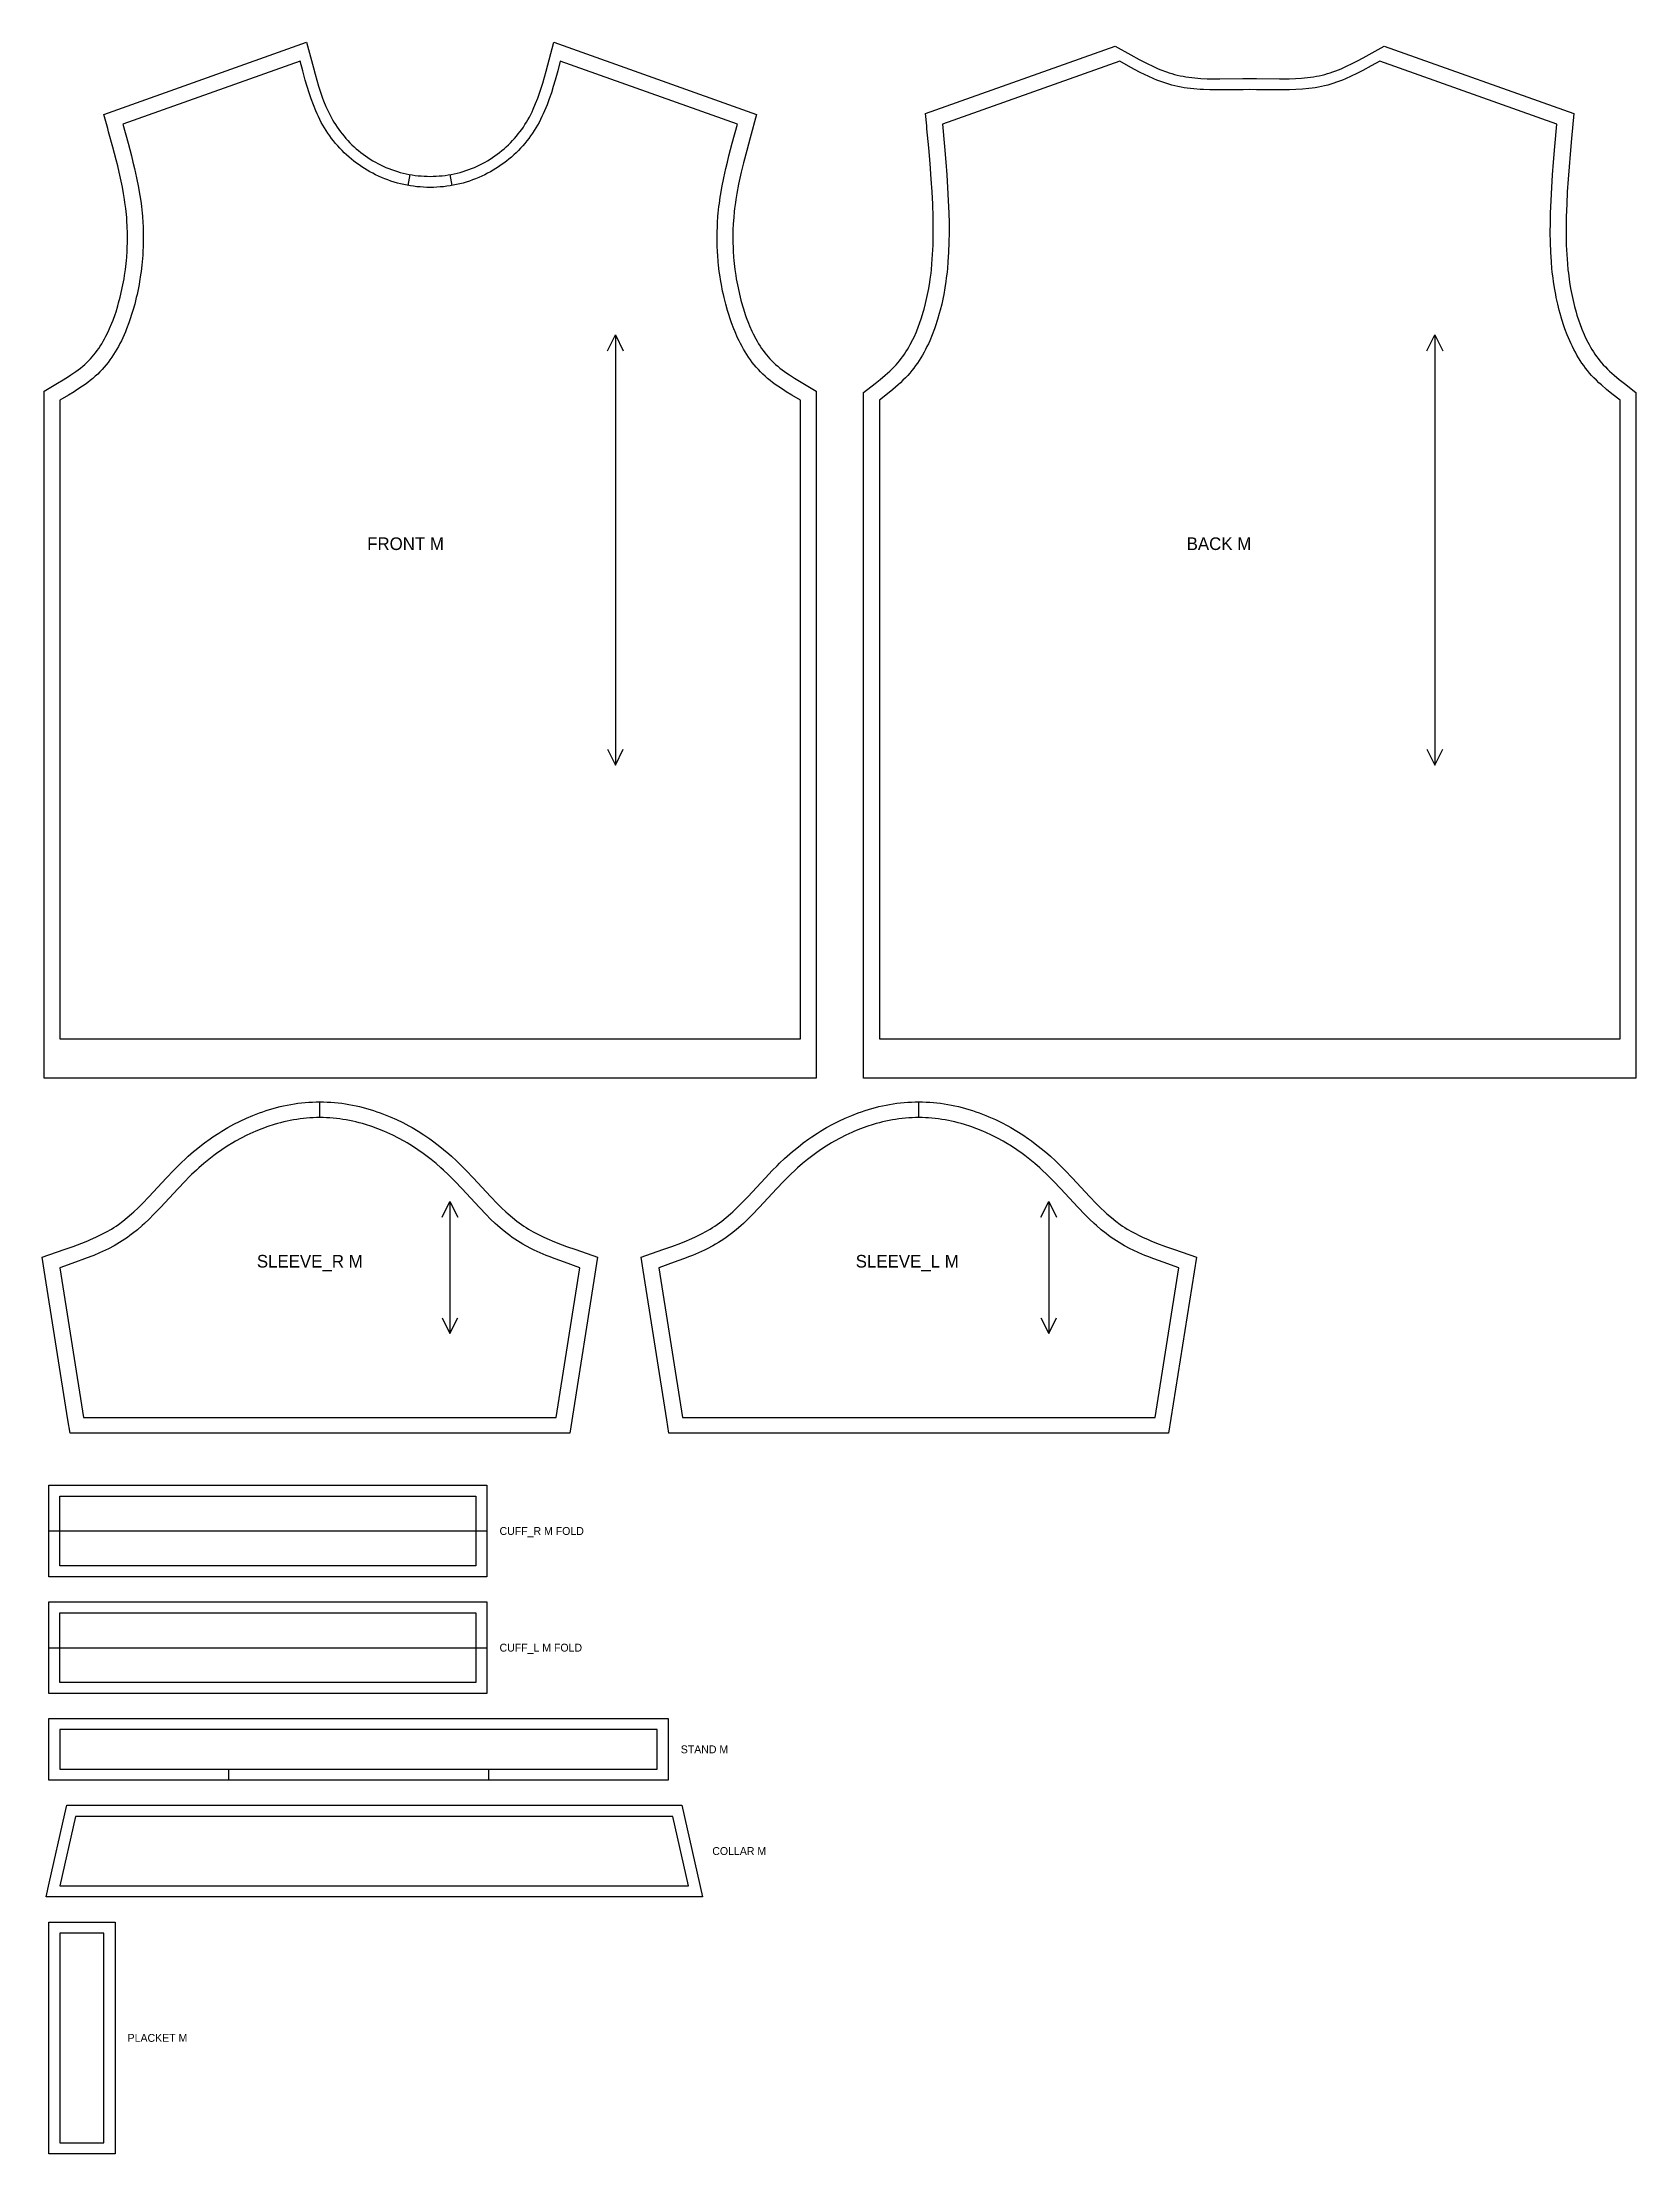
# Model space of a CAD drawing. Extents: x 24 to 1035, y 28 to 1367.
import ezdxf

# ---------------------------------------------------------------- set-up
doc = ezdxf.new("R2010")
doc.units = 0
for name, color, linetype in [('CUT', 7, 'CONTINUOUS'), ('FOLD', 6, 'CONTINUOUS'), ('GRAIN', 3, 'CONTINUOUS'), ('NOTCH', 1, 'CONTINUOUS'), ('SEW', 5, 'CONTINUOUS'), ('TEXT', 2, 'CONTINUOUS')]:
    doc.layers.add(name, color=color, linetype=linetype)

msp = doc.modelspace()

# ---------------------------------------------------------------- linework, layer by layer
at = {"layer": 'CUT'}
for points in [[(65.368, 1312.514), (62.862, 1321.498), (191.58, 1367.264), (195.85, 1350.976), (196.92, 1347.033), (198.023, 1343.144), (199.177, 1339.318), (200.396, 1335.563), (201.694, 1331.889), (202.378, 1330.084), (203.825, 1326.545), (205.387, 1323.106), (206.216, 1321.426), (207.079, 1319.772), (207.978, 1318.147), (208.914, 1316.55), (209.892, 1314.979), (210.891, 1313.468), (211.934, 1311.977), (213.019, 1310.509), (214.147, 1309.065), (215.314, 1307.646), (216.521, 1306.255), (217.765, 1304.891), (219.046, 1303.557), (220.363, 1302.254), (221.714, 1300.983), (223.097, 1299.746), (224.512, 1298.543), (225.958, 1297.375), (227.432, 1296.246), (228.934, 1295.154), (230.462, 1294.102), (232.015, 1293.091), (233.591, 1292.122), (235.19, 1291.196), (236.809, 1290.314), (238.445, 1289.479), (240.183, 1288.651), (241.939, 1287.874), (243.716, 1287.146), (245.512, 1286.468), (247.326, 1285.839), (249.157, 1285.26), (251.003, 1284.731), (252.863, 1284.251), (254.736, 1283.822), (256.62, 1283.442), (258.513, 1283.113), (260.415, 1282.834), (262.324, 1282.606), (264.238, 1282.429), (266.157, 1282.302), (268.078, 1282.225), (270, 1282.2), (271.922, 1282.225), (273.843, 1282.302), (275.762, 1282.429), (277.676, 1282.606), (279.585, 1282.834), (281.487, 1283.113), (283.38, 1283.442), (285.264, 1283.822), (287.137, 1284.251), (288.997, 1284.731), (290.843, 1285.26), (292.674, 1285.839), (294.488, 1286.468), (296.284, 1287.146), (298.061, 1287.874), (299.817, 1288.651), (301.555, 1289.479), (303.191, 1290.314), (304.81, 1291.196), (306.409, 1292.122), (307.985, 1293.091), (309.538, 1294.102), (311.066, 1295.154), (312.568, 1296.246), (314.042, 1297.375), (315.488, 1298.543), (316.903, 1299.746), (318.286, 1300.983), (319.637, 1302.254), (320.954, 1303.557), (322.235, 1304.891), (323.479, 1306.255), (324.686, 1307.646), (325.853, 1309.065), (326.981, 1310.509), (328.066, 1311.977), (329.109, 1313.468), (330.108, 1314.979), (331.086, 1316.55), (332.022, 1318.147), (332.921, 1319.772), (333.784, 1321.426), (334.613, 1323.106), (335.41, 1324.813), (336.912, 1328.303), (338.306, 1331.889), (339.604, 1335.563), (340.223, 1337.431), (341.407, 1341.223), (342.534, 1345.082), (343.618, 1348.999), (348.42, 1367.264), (477.138, 1321.498), (472.971, 1306.543), (470.816, 1298.637), (468.78, 1290.789), (467.367, 1284.938), (466.491, 1281.053), (465.677, 1277.18), (464.584, 1271.39), (463.951, 1267.544), (463.666, 1265.624), (463.161, 1261.792), (462.942, 1259.878), (462.575, 1256.03), (462.304, 1252.175), (462.129, 1248.312), (462.077, 1246.378), (462.047, 1242.505), (462.068, 1240.568), (462.184, 1236.689), (462.279, 1234.748), (462.542, 1230.865), (462.711, 1228.922), (463.124, 1225.037), (463.368, 1223.095), (463.93, 1219.21), (464.25, 1217.268), (464.964, 1213.386), (465.36, 1211.446), (466.227, 1207.569), (467.183, 1203.755), (468.221, 1200.026), (468.776, 1198.178), (469.963, 1194.525), (470.596, 1192.723), (471.94, 1189.18), (472.652, 1187.441), (474.159, 1184.04), (474.954, 1182.38), (476.629, 1179.152), (477.51, 1177.587), (478.418, 1176.056), (479.356, 1174.562), (480.323, 1173.104), (481.318, 1171.685), (482.344, 1170.306), (483.398, 1168.969), (484.483, 1167.673), (485.597, 1166.42), (486.742, 1165.21), (487.916, 1164.048), (489.189, 1162.868), (490.514, 1161.716), (491.895, 1160.585), (493.329, 1159.472), (494.816, 1158.375), (496.352, 1157.292), (497.935, 1156.221), (501.229, 1154.103), (506.438, 1150.951), (515, 1145.934), (515, 710.2), (25, 710.2), (25, 1145.934), (33.562, 1150.951), (37.068, 1153.052), (40.438, 1155.159), (42.065, 1156.221), (45.184, 1158.375), (46.671, 1159.472), (48.105, 1160.585), (49.486, 1161.716), (50.811, 1162.868), (52.084, 1164.048), (53.258, 1165.21), (54.403, 1166.42), (55.517, 1167.673), (56.602, 1168.969), (57.656, 1170.306), (58.682, 1171.685), (59.677, 1173.104), (60.644, 1174.562), (61.582, 1176.056), (62.49, 1177.587), (63.371, 1179.152), (64.222, 1180.751), (65.841, 1184.04), (66.608, 1185.727), (68.06, 1189.18), (68.746, 1190.941), (70.037, 1194.525), (70.643, 1196.343), (71.779, 1200.026), (72.31, 1201.885), (73.3, 1205.63), (73.773, 1207.569), (74.64, 1211.446), (75.036, 1213.386), (75.75, 1217.268), (76.07, 1219.21), (76.632, 1223.095), (76.876, 1225.037), (77.289, 1228.922), (77.458, 1230.865), (77.721, 1234.748), (77.816, 1236.689), (77.932, 1240.568), (77.953, 1242.505), (77.923, 1246.378), (77.796, 1250.244), (77.572, 1254.104), (77.425, 1256.03), (77.058, 1259.878), (76.839, 1261.792), (76.334, 1265.624), (76.049, 1267.544), (75.416, 1271.39), (74.705, 1275.247), (73.924, 1279.115), (72.633, 1284.938), (71.703, 1288.835), (70.725, 1292.746), (68.655, 1300.608), (65.924, 1310.519)], [(585.043, 1314.272), (584.322, 1322.017), (704.663, 1364.805), (714.489, 1359.316), (719.794, 1356.415), (725.046, 1353.691), (728.523, 1352.013), (731.985, 1350.468), (733.711, 1349.753), (737.156, 1348.449), (738.875, 1347.864), (740.593, 1347.328), (742.31, 1346.842), (744.085, 1346.393), (745.876, 1345.993), (747.69, 1345.637), (749.525, 1345.323), (751.381, 1345.05), (753.259, 1344.814), (757.075, 1344.447), (759.013, 1344.312), (762.945, 1344.123), (766.948, 1344.028), (771.017, 1344.005), (785.7, 1344.176), (790, 1344.2), (794.3, 1344.176), (808.983, 1344.005), (815.062, 1344.065), (819.03, 1344.204), (822.925, 1344.447), (826.741, 1344.814), (828.619, 1345.05), (830.475, 1345.323), (832.31, 1345.637), (834.124, 1345.993), (835.915, 1346.393), (837.69, 1346.842), (839.407, 1347.328), (841.125, 1347.864), (842.844, 1348.449), (844.565, 1349.079), (848.015, 1350.468), (851.477, 1352.013), (854.954, 1353.691), (858.45, 1355.483), (861.968, 1357.366), (875.337, 1364.805), (995.678, 1322.017), (994.213, 1306.252), (993.317, 1296.262), (992.653, 1288.297), (992.057, 1280.355), (991.549, 1272.437), (991.148, 1264.541), (990.872, 1256.568), (990.767, 1250.54), (990.772, 1244.541), (990.902, 1238.572), (991.174, 1232.632), (991.602, 1226.724), (991.983, 1222.802), (992.204, 1220.846), (992.709, 1216.944), (992.995, 1214.998), (993.634, 1211.116), (993.989, 1209.179), (994.774, 1205.314), (995.631, 1201.587), (996.097, 1199.733), (997.103, 1196.054), (997.645, 1194.233), (998.808, 1190.633), (999.431, 1188.858), (1000.757, 1185.366), (1002.196, 1181.959), (1002.958, 1180.292), (1004.568, 1177.037), (1005.417, 1175.451), (1006.296, 1173.896), (1007.204, 1172.371), (1008.142, 1170.879), (1009.11, 1169.42), (1010.109, 1167.996), (1011.138, 1166.607), (1012.198, 1165.255), (1013.289, 1163.94), (1014.406, 1162.67), (1015.683, 1161.302), (1017.01, 1159.961), (1018.396, 1158.632), (1021.329, 1155.999), (1024.454, 1153.381), (1027.739, 1150.752), (1035, 1145.084), (1035, 710.2), (545, 710.2), (545, 1145.084), (552.261, 1150.752), (555.546, 1153.381), (558.671, 1155.999), (561.604, 1158.632), (562.99, 1159.961), (564.317, 1161.302), (565.594, 1162.67), (566.711, 1163.94), (567.802, 1165.255), (568.862, 1166.607), (569.891, 1167.996), (570.89, 1169.42), (571.858, 1170.879), (572.796, 1172.371), (573.704, 1173.896), (574.583, 1175.451), (576.252, 1178.651), (577.042, 1180.292), (578.538, 1183.651), (579.92, 1187.102), (580.569, 1188.858), (581.787, 1192.425), (582.897, 1196.054), (583.413, 1197.888), (584.369, 1201.587), (585.226, 1205.314), (585.631, 1207.246), (586.366, 1211.116), (587.005, 1214.998), (587.291, 1216.944), (587.796, 1220.846), (588.017, 1222.802), (588.398, 1226.724), (588.826, 1232.632), (589.098, 1238.572), (589.228, 1244.541), (589.233, 1250.54), (589.128, 1256.568), (588.852, 1264.541), (588.451, 1272.437), (587.943, 1280.355), (587.186, 1290.286), (586.331, 1300.253), (585.23, 1312.265)], [(25.122, 588.44), (23.81, 596.752), (37.664, 601.481), (43.429, 603.513), (49.035, 605.609), (52.667, 607.063), (54.448, 607.81), (57.931, 609.356), (59.632, 610.156), (62.946, 611.817), (64.557, 612.681), (67.682, 614.482), (69.195, 615.422), (70.676, 616.391), (72.123, 617.387), (74.975, 619.5), (77.784, 621.768), (80.56, 624.178), (81.939, 625.434), (84.681, 628.038), (87.413, 630.754), (91.511, 635.007), (102.689, 647.035), (107.089, 651.648), (110.121, 654.71), (111.672, 656.23), (114.852, 659.237), (116.487, 660.721), (119.822, 663.623), (121.521, 665.038), (124.98, 667.793), (126.74, 669.132), (130.321, 671.732), (132.14, 672.991), (135.838, 675.424), (137.715, 676.598), (141.527, 678.856), (145.412, 680.991), (149.369, 682.998), (153.396, 684.873), (157.491, 686.61), (161.653, 688.205), (163.76, 688.949), (165.931, 689.67), (168.121, 690.352), (170.325, 690.994), (172.543, 691.593), (174.776, 692.15), (177.021, 692.663), (179.278, 693.132), (181.546, 693.556), (183.825, 693.933), (186.113, 694.264), (188.411, 694.546), (190.716, 694.779), (193.029, 694.961), (195.347, 695.093), (197.672, 695.173), (200, 695.2), (202.328, 695.173), (204.653, 695.093), (206.971, 694.961), (209.284, 694.779), (211.589, 694.546), (213.887, 694.264), (216.175, 693.933), (218.454, 693.556), (220.722, 693.132), (222.979, 692.663), (225.224, 692.15), (227.457, 691.593), (229.675, 690.994), (231.879, 690.352), (234.069, 689.67), (236.24, 688.949), (238.347, 688.205), (242.509, 686.61), (244.565, 685.759), (248.626, 683.952), (252.619, 682.011), (256.54, 679.939), (258.473, 678.856), (262.285, 676.598), (266.02, 674.222), (269.679, 671.732), (271.479, 670.445), (275.02, 667.793), (278.479, 665.038), (281.856, 662.184), (283.513, 660.721), (286.752, 657.74), (289.879, 654.71), (292.911, 651.648), (297.311, 647.035), (308.489, 635.007), (312.587, 630.754), (315.319, 628.038), (318.061, 625.434), (319.44, 624.178), (322.216, 621.768), (325.025, 619.5), (327.877, 617.387), (329.324, 616.391), (330.805, 615.422), (332.318, 614.482), (335.443, 612.681), (337.054, 611.817), (340.368, 610.156), (342.069, 609.356), (345.552, 607.81), (347.333, 607.063), (350.965, 605.609), (356.571, 603.513), (362.336, 601.481), (376.19, 596.752), (358.545, 485), (41.455, 485), (40.122, 493.44)], [(405.122, 588.44), (403.81, 596.752), (417.664, 601.481), (423.429, 603.513), (429.035, 605.609), (432.667, 607.063), (434.448, 607.81), (437.931, 609.356), (439.632, 610.156), (442.946, 611.817), (444.557, 612.681), (447.682, 614.482), (449.195, 615.422), (450.676, 616.391), (452.123, 617.387), (454.975, 619.5), (457.784, 621.768), (460.56, 624.178), (461.939, 625.434), (464.681, 628.038), (467.413, 630.754), (471.511, 635.007), (482.689, 647.035), (487.089, 651.648), (490.121, 654.71), (491.672, 656.23), (494.852, 659.237), (496.487, 660.721), (499.822, 663.623), (501.521, 665.038), (504.98, 667.793), (506.74, 669.132), (510.321, 671.732), (512.14, 672.991), (515.838, 675.424), (517.715, 676.598), (521.527, 678.856), (525.412, 680.991), (529.369, 682.998), (533.396, 684.873), (537.491, 686.61), (541.653, 688.205), (543.76, 688.949), (545.931, 689.67), (548.121, 690.352), (550.325, 690.994), (552.543, 691.593), (554.776, 692.15), (557.021, 692.663), (559.278, 693.132), (561.546, 693.556), (563.825, 693.933), (566.113, 694.264), (568.411, 694.546), (570.716, 694.779), (573.029, 694.961), (575.347, 695.093), (577.672, 695.173), (580, 695.2), (582.328, 695.173), (584.653, 695.093), (586.971, 694.961), (589.284, 694.779), (591.589, 694.546), (593.887, 694.264), (596.175, 693.933), (598.454, 693.556), (600.722, 693.132), (602.979, 692.663), (605.224, 692.15), (607.457, 691.593), (609.675, 690.994), (611.879, 690.352), (614.069, 689.67), (616.24, 688.949), (618.347, 688.205), (622.509, 686.61), (624.565, 685.759), (628.626, 683.952), (632.619, 682.011), (636.54, 679.939), (638.473, 678.856), (642.285, 676.598), (646.02, 674.222), (649.679, 671.732), (651.479, 670.445), (655.02, 667.793), (658.479, 665.038), (661.856, 662.184), (663.513, 660.721), (666.752, 657.74), (669.879, 654.71), (672.911, 651.648), (677.311, 647.035), (688.489, 635.007), (692.587, 630.754), (695.319, 628.038), (698.061, 625.434), (699.44, 624.178), (702.216, 621.768), (705.025, 619.5), (707.877, 617.387), (709.324, 616.391), (710.805, 615.422), (712.318, 614.482), (715.443, 612.681), (717.054, 611.817), (720.368, 610.156), (722.069, 609.356), (725.552, 607.81), (727.333, 607.063), (730.965, 605.609), (736.571, 603.513), (742.336, 601.481), (756.19, 596.752), (738.545, 485), (421.455, 485), (420.122, 493.44)], [(28, 452), (306, 452), (306, 394), (28, 394)], [(28, 378), (306, 378), (306, 320), (28, 320)], [(28, 297), (28, 304), (421, 304), (421, 265), (28, 265), (28, 272)], [(38.174, 243.551), (39.412, 249), (429.588, 249), (442.769, 191), (26.231, 191), (28.174, 199.551)], [(28, 168), (28, 175), (70, 175), (70, 28), (28, 28), (28, 35)]]:
    msp.add_lwpolyline(points, close=True, dxfattribs=at)
at = {"layer": 'FOLD'}
for points in [[(28, 423), (306, 423)], [(28, 349), (306, 349)]]:
    msp.add_lwpolyline(points, dxfattribs=at)
at = {"layer": 'GRAIN'}
for points in [[(382.5, 1171.6), (387.5, 1181.6), (392.5, 1171.6)], [(387.5, 1181.6), (387.5, 908.8)], [(902.5, 1171.6), (907.5, 1181.6), (912.5, 1171.6)], [(907.5, 1181.6), (907.5, 908.8)], [(382.5, 918.8), (387.5, 908.8), (392.5, 918.8)], [(902.5, 918.8), (907.5, 908.8), (912.5, 918.8)], [(277.5, 621.944), (282.5, 631.944), (287.5, 621.944)], [(282.5, 631.944), (282.5, 548.256)], [(657.5, 621.944), (662.5, 631.944), (667.5, 621.944)], [(662.5, 631.944), (662.5, 548.256)], [(277.5, 558.256), (282.5, 548.256), (287.5, 558.256)], [(657.5, 558.256), (662.5, 548.256), (667.5, 558.256)]]:
    msp.add_lwpolyline(points, dxfattribs=at)
at = {"layer": 'NOTCH'}
for points in [[(256.055, 1276.436), (257.277, 1283.329)], [(283.945, 1276.436), (282.723, 1283.329)], [(200, 685.2), (200, 695.2)], [(580, 685.2), (580, 695.2)], [(141.916, 272), (141.916, 265)], [(307.084, 272), (307.084, 265)]]:
    msp.add_lwpolyline(points, dxfattribs=at)
at = {"layer": 'SEW'}
for points in [[(75, 1315.2), (78.308, 1303.217), (80.415, 1295.217), (81.417, 1291.211), (82.374, 1287.2), (83.71, 1281.172), (84.904, 1275.129), (85.61, 1271.09), (85.932, 1269.067), (86.512, 1265.014), (86.768, 1262.983), (87.208, 1258.905), (87.39, 1256.856), (87.679, 1252.753), (87.785, 1250.698), (87.921, 1246.581), (87.95, 1244.521), (87.93, 1240.395), (87.882, 1238.33), (87.706, 1234.197), (87.579, 1232.129), (87.245, 1227.993), (87.039, 1225.924), (86.547, 1221.787), (86.26, 1219.718), (85.607, 1215.583), (85.241, 1213.516), (84.426, 1209.386), (83.978, 1207.322), (83.503, 1205.26), (82.485, 1201.2), (81.376, 1197.213), (80.779, 1195.229), (79.498, 1191.287), (78.813, 1189.334), (77.347, 1185.47), (76.566, 1183.564), (74.902, 1179.809), (74.018, 1177.965), (73.098, 1176.144), (72.142, 1174.35), (71.149, 1172.583), (70.117, 1170.846), (69.047, 1169.141), (67.937, 1167.468), (66.788, 1165.829), (65.597, 1164.227), (64.364, 1162.664), (63.089, 1161.14), (61.77, 1159.658), (60.407, 1158.219), (59, 1156.825), (57.491, 1155.426), (55.936, 1154.075), (54.34, 1152.766), (52.704, 1151.498), (51.034, 1150.265), (49.332, 1149.065), (45.847, 1146.748), (44.072, 1145.623), (40.471, 1143.425), (35, 1140.2), (35, 735.2), (505, 735.2), (505, 1140.2), (499.529, 1143.425), (495.928, 1145.623), (494.153, 1146.748), (490.668, 1149.065), (488.966, 1150.265), (487.296, 1151.498), (485.66, 1152.766), (484.064, 1154.075), (482.509, 1155.426), (481, 1156.825), (479.593, 1158.219), (478.23, 1159.658), (476.911, 1161.14), (475.636, 1162.664), (474.403, 1164.227), (473.212, 1165.829), (472.063, 1167.468), (470.953, 1169.141), (469.883, 1170.846), (468.851, 1172.583), (467.858, 1174.35), (466.902, 1176.144), (465.982, 1177.965), (465.098, 1179.809), (463.434, 1183.564), (462.653, 1185.47), (461.187, 1189.334), (460.502, 1191.287), (459.221, 1195.229), (458.624, 1197.213), (457.515, 1201.2), (456.497, 1205.26), (456.022, 1207.322), (455.574, 1209.386), (454.759, 1213.516), (454.393, 1215.583), (453.74, 1219.718), (453.453, 1221.787), (452.961, 1225.924), (452.755, 1227.993), (452.421, 1232.129), (452.294, 1234.197), (452.118, 1238.33), (452.07, 1240.395), (452.05, 1244.521), (452.079, 1246.581), (452.215, 1250.698), (452.321, 1252.753), (452.61, 1256.856), (452.792, 1258.905), (453.232, 1262.983), (453.488, 1265.014), (454.068, 1269.067), (454.39, 1271.09), (455.096, 1275.129), (456.29, 1281.172), (457.626, 1287.2), (458.583, 1291.211), (459.585, 1295.217), (461.692, 1303.217), (465, 1315.2), (352.5, 1355.2), (350.913, 1349.17), (349.268, 1343.17), (348.109, 1339.202), (346.881, 1335.27), (345.566, 1331.382), (344.146, 1327.548), (342.605, 1323.777), (341.783, 1321.918), (340.924, 1320.077), (340.026, 1318.257), (339.087, 1316.458), (338.105, 1314.682), (337.076, 1312.929), (336, 1311.2), (334.898, 1309.532), (333.749, 1307.889), (332.554, 1306.274), (331.315, 1304.686), (330.033, 1303.129), (328.709, 1301.602), (327.344, 1300.107), (325.94, 1298.645), (324.498, 1297.217), (323.019, 1295.825), (321.503, 1294.47), (319.954, 1293.152), (318.37, 1291.874), (316.755, 1290.636), (315.109, 1289.439), (313.433, 1288.286), (311.728, 1287.176), (309.997, 1286.111), (308.239, 1285.093), (306.456, 1284.122), (304.65, 1283.2), (302.738, 1282.29), (300.804, 1281.434), (298.848, 1280.633), (296.871, 1279.886), (294.876, 1279.195), (292.864, 1278.558), (290.836, 1277.976), (288.793, 1277.45), (286.738, 1276.978), (284.671, 1276.562), (282.593, 1276.201), (280.508, 1275.896), (278.415, 1275.645), (276.316, 1275.451), (274.213, 1275.311), (272.107, 1275.228), (270, 1275.2), (267.893, 1275.228), (265.787, 1275.311), (263.684, 1275.451), (261.585, 1275.645), (259.492, 1275.896), (257.407, 1276.201), (255.329, 1276.562), (253.262, 1276.978), (251.207, 1277.45), (249.164, 1277.976), (247.136, 1278.558), (245.124, 1279.195), (243.129, 1279.886), (241.152, 1280.633), (239.196, 1281.434), (237.262, 1282.29), (235.35, 1283.2), (233.544, 1284.122), (231.761, 1285.093), (230.003, 1286.111), (228.272, 1287.176), (226.567, 1288.286), (224.891, 1289.439), (223.245, 1290.636), (221.63, 1291.874), (220.046, 1293.152), (218.497, 1294.47), (216.981, 1295.825), (215.502, 1297.217), (214.06, 1298.645), (212.656, 1300.107), (211.291, 1301.602), (209.967, 1303.129), (208.685, 1304.686), (207.446, 1306.274), (206.251, 1307.889), (205.102, 1309.532), (204, 1311.2), (202.924, 1312.929), (201.895, 1314.682), (200.913, 1316.458), (199.974, 1318.257), (199.076, 1320.077), (198.217, 1321.918), (197.395, 1323.777), (195.854, 1327.548), (194.434, 1331.382), (193.119, 1335.27), (191.891, 1339.202), (190.732, 1343.17), (189.087, 1349.17), (187.5, 1355.2)], [(595, 1315.2), (596.292, 1301.142), (597.153, 1291.099), (597.775, 1283.063), (598.315, 1275.025), (598.752, 1266.983), (599.067, 1258.886), (599.208, 1252.692), (599.243, 1246.498), (599.153, 1240.303), (598.921, 1234.11), (598.529, 1227.919), (598.17, 1223.794), (597.959, 1221.732), (597.471, 1217.609), (597.193, 1215.549), (596.564, 1211.43), (595.835, 1207.313), (595.431, 1205.256), (594.555, 1201.207), (593.585, 1197.23), (593.058, 1195.248), (591.917, 1191.307), (590.656, 1187.404), (589.978, 1185.47), (588.526, 1181.647), (586.94, 1177.892), (586.095, 1176.043), (585.214, 1174.216), (584.298, 1172.411), (583.345, 1170.632), (582.354, 1168.877), (581.325, 1167.151), (580.257, 1165.452), (579.15, 1163.785), (578.003, 1162.148), (576.815, 1160.545), (575.586, 1158.977), (574.314, 1157.445), (573, 1155.95), (571.526, 1154.372), (570.006, 1152.836), (568.444, 1151.337), (566.845, 1149.872), (563.553, 1147.025), (560.169, 1144.262), (555, 1140.2), (555, 735.2), (1025, 735.2), (1025, 1140.2), (1019.831, 1144.262), (1016.447, 1147.025), (1013.155, 1149.872), (1011.556, 1151.337), (1009.994, 1152.836), (1008.474, 1154.372), (1007, 1155.95), (1005.686, 1157.445), (1004.414, 1158.977), (1003.185, 1160.545), (1001.997, 1162.148), (1000.85, 1163.785), (999.743, 1165.452), (998.675, 1167.151), (997.646, 1168.877), (996.655, 1170.632), (995.702, 1172.411), (994.786, 1174.216), (993.905, 1176.043), (993.06, 1177.892), (991.474, 1181.647), (990.022, 1185.47), (989.344, 1187.404), (988.083, 1191.307), (986.942, 1195.248), (986.415, 1197.23), (985.445, 1201.207), (984.569, 1205.256), (984.165, 1207.313), (983.436, 1211.43), (982.807, 1215.549), (982.529, 1217.609), (982.041, 1221.732), (981.83, 1223.794), (981.471, 1227.919), (981.079, 1234.11), (980.847, 1240.303), (980.757, 1246.498), (980.792, 1252.692), (980.933, 1258.886), (981.248, 1266.983), (981.685, 1275.025), (982.225, 1283.063), (982.847, 1291.099), (983.708, 1301.142), (985, 1315.2), (872.5, 1355.2), (867.111, 1352.201), (861.703, 1349.285), (858.077, 1347.427), (854.429, 1345.666), (850.753, 1344.026), (848.903, 1343.26), (847.044, 1342.533), (845.174, 1341.848), (843.294, 1341.209), (841.403, 1340.619), (839.5, 1340.08), (837.537, 1339.584), (835.562, 1339.142), (833.574, 1338.752), (831.575, 1338.41), (829.565, 1338.114), (827.544, 1337.86), (823.473, 1337.469), (819.366, 1337.212), (815.229, 1337.067), (808.974, 1337.005), (804.778, 1337.034), (794.231, 1337.177), (790, 1337.2), (785.769, 1337.177), (773.122, 1337.014), (768.935, 1337.009), (764.771, 1337.067), (760.634, 1337.212), (758.576, 1337.325), (754.487, 1337.646), (752.456, 1337.86), (750.435, 1338.114), (748.425, 1338.41), (746.426, 1338.752), (744.438, 1339.142), (742.463, 1339.584), (740.5, 1340.08), (738.597, 1340.619), (736.706, 1341.209), (734.826, 1341.848), (732.956, 1342.533), (731.097, 1343.26), (729.247, 1344.026), (725.571, 1345.666), (723.743, 1346.533), (720.107, 1348.345), (714.689, 1351.216), (707.5, 1355.2)], [(35, 590), (50, 495), (350, 495), (365, 590), (355.13, 593.408), (349.275, 595.548), (345.422, 597.045), (343.514, 597.82), (339.742, 599.434), (336.037, 601.142), (334.213, 602.037), (330.629, 603.917), (328.871, 604.905), (327.138, 605.929), (325.43, 606.989), (323.75, 608.088), (322.108, 609.219), (320.493, 610.388), (318.903, 611.594), (315.792, 614.104), (312.763, 616.734), (311.275, 618.089), (308.346, 620.87), (305.468, 623.731), (301.222, 628.138), (290.019, 640.192), (285.746, 644.673), (282.843, 647.605), (281.37, 649.048), (278.375, 651.88), (276.843, 653.271), (273.724, 655.985), (270.53, 658.605), (267.264, 661.129), (265.604, 662.353), (262.233, 664.724), (258.795, 666.987), (255.291, 669.138), (253.516, 670.171), (249.917, 672.149), (246.258, 674.005), (242.54, 675.736), (240.66, 676.553), (236.857, 678.088), (233, 679.488), (228.995, 680.777), (226.974, 681.365), (224.942, 681.915), (222.899, 682.424), (220.848, 682.893), (218.787, 683.321), (216.719, 683.708), (214.644, 684.051), (212.563, 684.352), (210.477, 684.608), (208.387, 684.819), (206.293, 684.984), (204.197, 685.104), (202.099, 685.176), (200, 685.2), (197.901, 685.176), (195.803, 685.104), (193.707, 684.984), (191.613, 684.819), (189.523, 684.608), (187.437, 684.352), (185.356, 684.051), (183.281, 683.708), (181.213, 683.321), (179.152, 682.893), (177.101, 682.424), (175.058, 681.915), (173.026, 681.365), (171.005, 680.777), (167, 679.488), (163.143, 678.088), (159.34, 676.553), (157.46, 675.736), (153.742, 674.005), (150.083, 672.149), (146.484, 670.171), (144.709, 669.138), (141.205, 666.987), (137.767, 664.724), (134.396, 662.353), (132.736, 661.129), (129.47, 658.605), (126.276, 655.985), (123.157, 653.271), (121.625, 651.88), (118.63, 649.048), (117.157, 647.605), (114.254, 644.673), (109.981, 640.192), (98.778, 628.138), (94.532, 623.731), (91.654, 620.87), (88.725, 618.089), (87.237, 616.734), (84.208, 614.104), (81.097, 611.594), (79.507, 610.388), (77.892, 609.219), (76.25, 608.088), (74.57, 606.989), (72.862, 605.929), (71.129, 604.905), (69.371, 603.917), (65.787, 602.037), (63.963, 601.142), (60.258, 599.434), (56.486, 597.82), (54.578, 597.045), (50.725, 595.548), (44.87, 593.408)], [(415, 590), (430, 495), (730, 495), (745, 590), (735.13, 593.408), (729.275, 595.548), (725.422, 597.045), (723.514, 597.82), (719.742, 599.434), (716.037, 601.142), (714.213, 602.037), (710.629, 603.917), (708.871, 604.905), (707.138, 605.929), (705.43, 606.989), (703.75, 608.088), (702.108, 609.219), (700.493, 610.388), (698.903, 611.594), (695.792, 614.104), (692.763, 616.734), (691.275, 618.089), (688.346, 620.87), (685.468, 623.731), (681.222, 628.138), (670.019, 640.192), (665.746, 644.673), (662.843, 647.605), (661.37, 649.048), (658.375, 651.88), (656.843, 653.271), (653.724, 655.985), (650.53, 658.605), (647.264, 661.129), (645.604, 662.353), (642.233, 664.724), (638.795, 666.987), (635.291, 669.138), (633.516, 670.171), (629.917, 672.149), (626.258, 674.005), (622.54, 675.736), (620.66, 676.553), (616.857, 678.088), (613, 679.488), (608.995, 680.777), (606.974, 681.365), (604.942, 681.915), (602.899, 682.424), (600.848, 682.893), (598.787, 683.321), (596.719, 683.708), (594.644, 684.051), (592.563, 684.352), (590.477, 684.608), (588.387, 684.819), (586.293, 684.984), (584.197, 685.104), (582.099, 685.176), (580, 685.2), (577.901, 685.176), (575.803, 685.104), (573.707, 684.984), (571.613, 684.819), (569.523, 684.608), (567.437, 684.352), (565.356, 684.051), (563.281, 683.708), (561.213, 683.321), (559.152, 682.893), (557.101, 682.424), (555.058, 681.915), (553.026, 681.365), (551.005, 680.777), (547, 679.488), (543.143, 678.088), (539.34, 676.553), (537.46, 675.736), (533.742, 674.005), (530.083, 672.149), (526.484, 670.171), (524.709, 669.138), (521.205, 666.987), (517.767, 664.724), (514.396, 662.353), (512.736, 661.129), (509.47, 658.605), (506.276, 655.985), (503.157, 653.271), (501.625, 651.88), (498.63, 649.048), (497.157, 647.605), (494.254, 644.673), (489.981, 640.192), (478.778, 628.138), (474.532, 623.731), (471.654, 620.87), (468.725, 618.089), (467.237, 616.734), (464.208, 614.104), (461.097, 611.594), (459.507, 610.388), (457.892, 609.219), (456.25, 608.088), (454.57, 606.989), (452.862, 605.929), (451.129, 604.905), (449.371, 603.917), (445.787, 602.037), (443.963, 601.142), (440.258, 599.434), (436.486, 597.82), (434.578, 597.045), (430.725, 595.548), (424.87, 593.408)], [(35, 445), (299, 445), (299, 401), (35, 401)], [(35, 371), (299, 371), (299, 327), (35, 327)], [(35, 297), (35, 272), (414, 272), (414, 297)], [(45, 242), (35, 198), (434, 198), (424, 242)], [(35, 168), (35, 35), (63, 35), (63, 168)]]:
    msp.add_lwpolyline(points, close=True, dxfattribs=at)

# ---------------------------------------------------------------- texts
at = {"layer": 'TEXT'}
for s, height, p in [('FRONT M', 8, (230, 1045.2)), ('BACK M', 8, (750, 1045.2)), ('SLEEVE_R M', 8, (160, 590.1)), ('SLEEVE_L M', 8, (540, 590.1)), ('CUFF_R M FOLD', 5, (314, 420.5)), ('CUFF_L M FOLD', 5, (314, 346.5)), ('STAND M', 5, (429, 282)), ('COLLAR M', 5, (449, 217.5)), ('PLACKET M', 5, (78, 99))]:
    msp.add_text(s, height=height, dxfattribs=at).set_placement(p)

doc.saveas('drawing.dxf')
